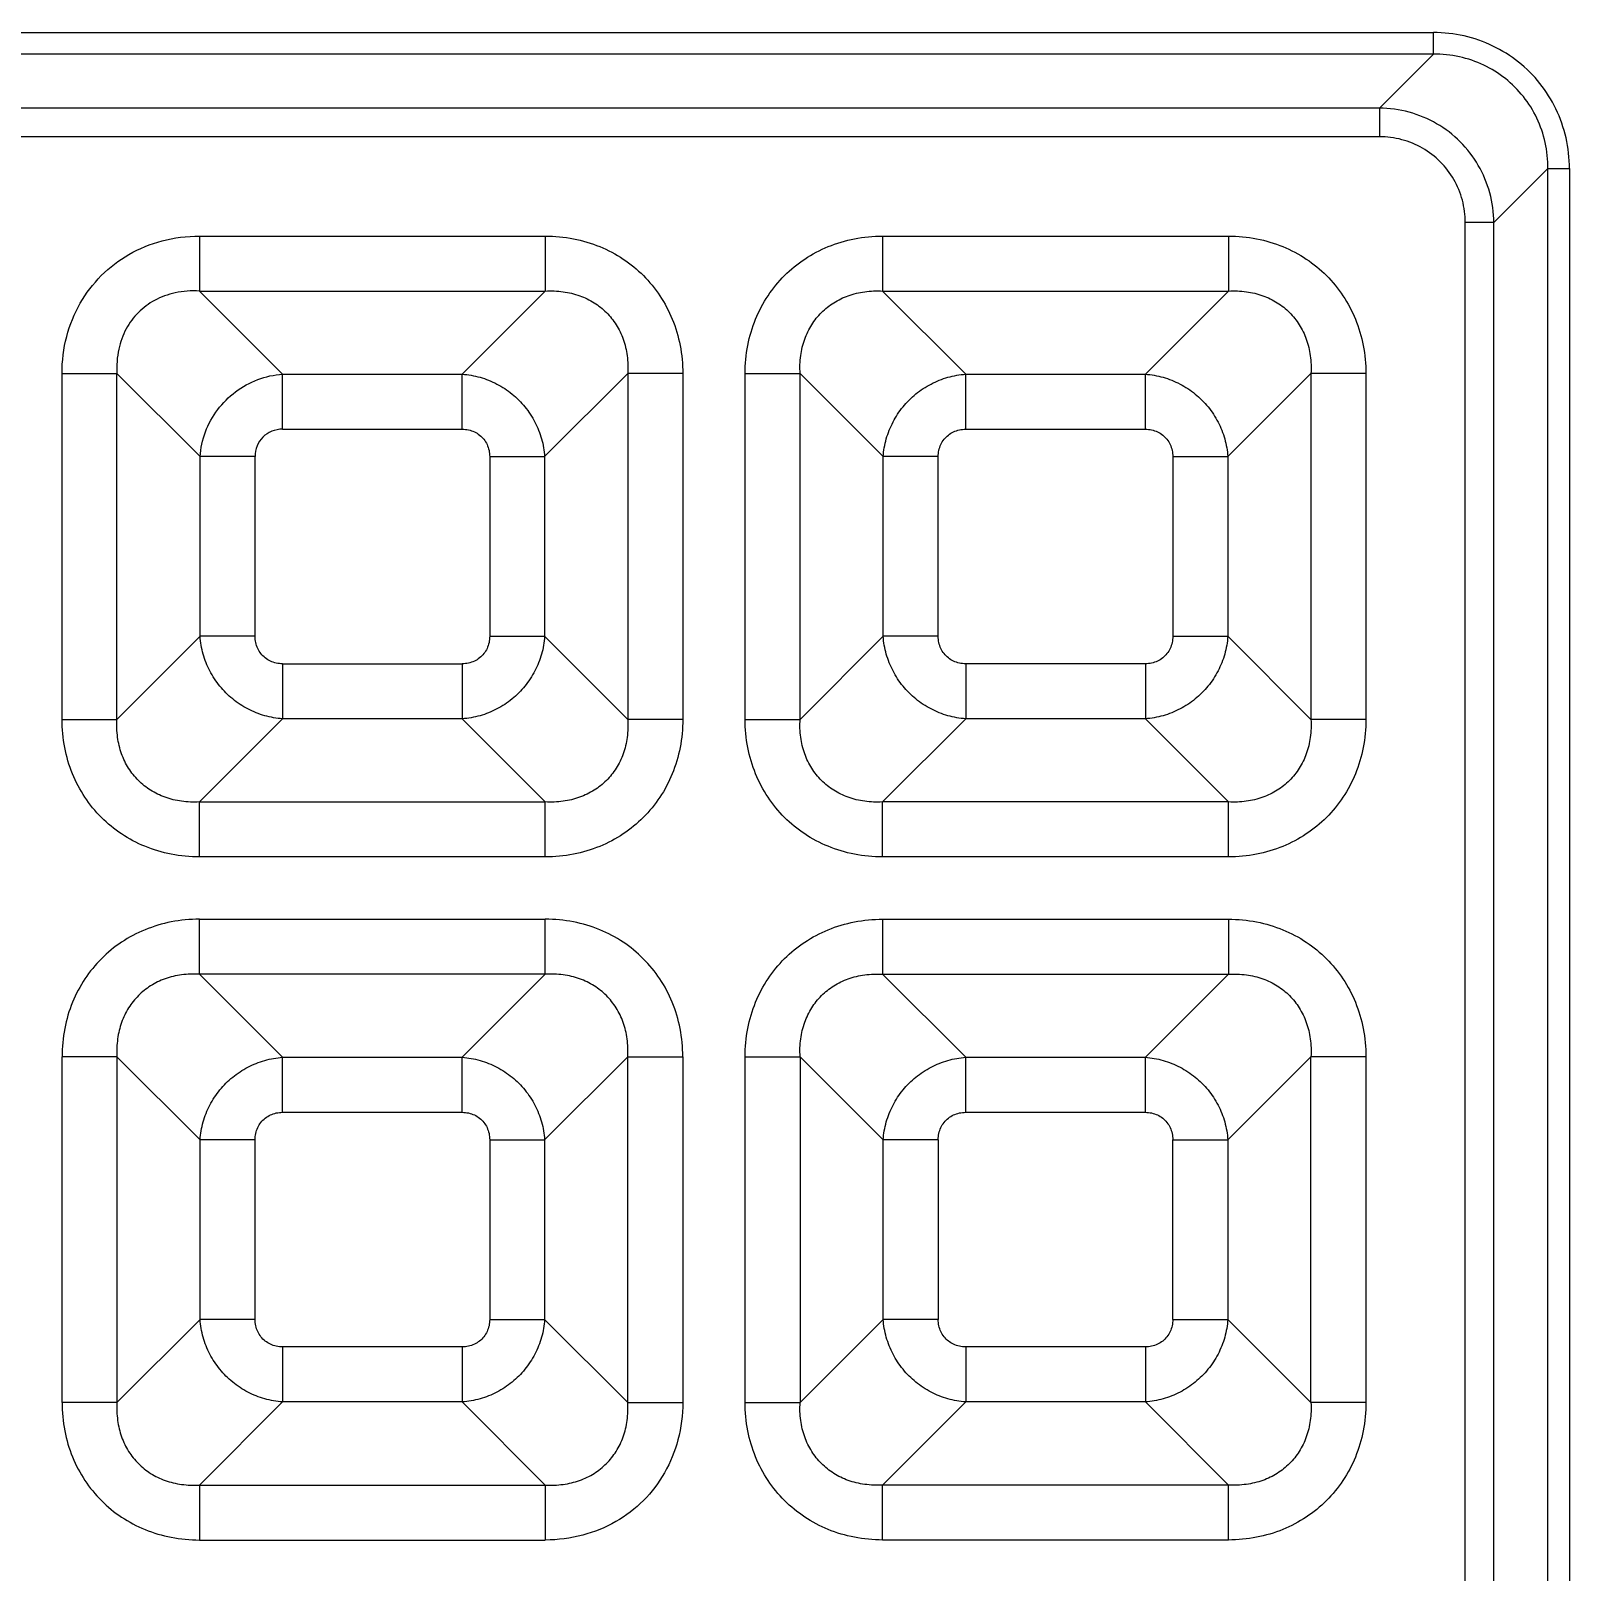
# Model space of a CAD drawing. Header units: millimetres. Extents: x 5536 to 6151, y 463 to 893.
# Drawn here: x 5982.3 to 6035.2, y 592 to 645 of the extents above; entities that cross this region are included whole.
import ezdxf

# ---------------------------------------------------------------- set-up
doc = ezdxf.new("R2010")
doc.units = ezdxf.units.MM
doc.header["$LTSCALE"] = 0.2
doc.layers.get('0').update_dxf_attribs({"lineweight": 18})
doc.layers.add('poumianxian', color=2, linetype='Continuous', lineweight=18)
doc.styles.add('標準', font='', dxfattribs={"width": 0.667})
doc.styles.get('標準').set_extended_font_data('pmingliu')
doc.dimstyles.new('11111111111', dxfattribs={"dimtxt": 4.5, "dimasz": 4.5, "dimexe": 1.25, "dimexo": 0.625, "dimtad": 1, "dimtoh": 1, "dimdsep": 46, "dimtxsty": '標準', "dimblk": '_CAXARROW', "dimcen": 0, "dimdle": 9, "dimclrd": 6, "dimclre": 6, "dimclrt": 2, "dimadec": 0, "dimazin": 0, "dimtfac": 0.707107, "dimtofl": 0, "dimtmove": 2, "dimatfit": 3, "dimfxl": 0, "dimfrac": 2, "dimtolj": 1, "dimarcsym": 0})
doc.dimstyles.new('ISO-25', dxfattribs={"dimtxt": 2.5, "dimasz": 2.5, "dimexe": 1.25, "dimexo": 0.625, "dimtad": 1, "dimdsep": 46, "dimtxsty": 'Standard', "dimblk": '_CAXARROW', "dimcen": 0, "dimdle": 5, "dimclrd": 4, "dimclre": 4, "dimclrt": 3, "dimadec": 0, "dimazin": 0, "dimtfac": 0.707107, "dimtofl": 0, "dimtmove": 2, "dimatfit": 3, "dimfxl": 0, "dimfrac": 2, "dimarcsym": 0})

# ---------------------------------------------------------------- blocks, each defined once
blk = doc.blocks.new('*X6')
at = {"layer": 'poumianxian'}
blk.add_hatch(color=6, dxfattribs=at).paths.add_polyline_path([(6122.675, 711.828), (6123.522, 710.591), (6119.386, 708.667)], flags=0)
at = {"layer": 'poumianxian', "color": 6, "lineweight": -2}
blk.add_line((6139.007, 722.105), (6123.098, 711.21), dxfattribs=at)
at = {"layer": 'poumianxian', "insert": (6131.14, 720.511), "char_height": 4.5, "width": 42.93346, "attachment_point": 5, "rotation": 34.4063, "style": '標準'}
blk.add_mtext('\\T1.004;%%C203.82', dxfattribs=at)
blk = doc.blocks.new('_CAXARROW')
blk.add_hatch(color=0).paths.add_polyline_path([(0, 0), (-1, 0.125), (-1, -0.125)], flags=0)
blk = doc.blocks.new('*X60')
at = {"layer": 'poumianxian'}
for points in [[(5929.783, 640.583), (5931.283, 640.583), (5930.533, 645.083)], [(5929.783, 549.633), (5931.283, 549.633), (5930.533, 545.133)]]:
    blk.add_hatch(color=6, dxfattribs=at).paths.add_polyline_path(points, flags=0)
at = {"layer": 'poumianxian', "color": 6, "lineweight": -2}
for p, q in [((5942.233, 645.083), (5929.283, 645.083)), ((5930.533, 640.583), (5930.533, 549.633)), ((6014.536, 545.133), (5929.283, 545.133))]:
    blk.add_line(p, q, dxfattribs=at)
at = {"layer": 'poumianxian', "color": 2, "insert": (5927.266, 594.637), "char_height": 4.5, "width": 49.69584, "attachment_point": 5, "rotation": 90, "style": '標準'}
blk.add_mtext('\\T1.004;99.95%%P0.5', dxfattribs=at)

msp = doc.modelspace()

# ---------------------------------------------------------------- linework, layer by layer
for p, q in [((5949.511, 644.962), (6030.508, 644.962)), ((6030.508, 644.224), (6030.508, 644.962)), ((6030.508, 644.224), (5950.669, 644.224)), ((6030.508, 644.224), (6028.647, 642.363)), ((6028.647, 642.363), (5952.581, 642.363)), ((6028.647, 642.363), (6028.647, 641.378)), ((6028.647, 641.378), (5953.094, 641.378)), ((6034.447, 640.284), (6032.586, 638.424)), ((6034.447, 560.445), (6034.447, 640.284)), ((6034.447, 640.284), (6035.186, 640.284)), ((6035.186, 640.284), (6035.186, 559.288)), ((6031.601, 562.871), (6031.601, 638.424)), ((6032.586, 638.424), (6031.601, 638.424)), ((6032.586, 562.358), (6032.586, 638.424)), ((5988.057, 637.96), (5988.057, 636.069)), ((5988.057, 637.96), (5999.955, 637.96)), ((5999.955, 637.96), (5999.955, 636.069)), ((6011.557, 637.96), (6011.557, 636.069)), ((6011.557, 637.96), (6023.455, 637.96)), ((6023.455, 637.96), (6023.455, 636.069)), ((5990.916, 633.21), (5988.057, 636.069)), ((5988.057, 636.069), (5999.955, 636.069)), ((5997.097, 633.21), (5999.955, 636.069)), ((6014.416, 633.21), (6011.557, 636.069)), ((6011.557, 636.069), (6023.455, 636.069)), ((6020.597, 633.21), (6023.455, 636.069)), ((5983.33, 621.334), (5983.33, 633.232)), ((5983.33, 633.232), (5985.221, 633.232)), ((5985.221, 621.334), (5985.221, 633.232)), ((5988.079, 630.373), (5985.221, 633.232)), ((5999.933, 630.373), (6002.792, 633.232)), ((6002.792, 633.232), (6002.792, 621.334)), ((6004.683, 633.232), (6002.792, 633.232)), ((6004.683, 633.232), (6004.683, 621.334)), ((6006.83, 621.334), (6006.83, 633.232)), ((6006.83, 633.232), (6008.721, 633.232)), ((6008.721, 621.334), (6008.721, 633.232)), ((6011.579, 630.373), (6008.721, 633.232)), ((6023.433, 630.373), (6026.292, 633.232)), ((6026.292, 633.232), (6026.292, 621.334)), ((6028.183, 633.232), (6026.292, 633.232)), ((6028.183, 633.232), (6028.183, 621.334)), ((5990.916, 631.319), (5990.916, 633.21)), ((5990.916, 633.21), (5997.097, 633.21)), ((5997.097, 631.319), (5997.097, 633.21)), ((6014.416, 631.319), (6014.416, 633.21)), ((6014.416, 633.21), (6020.597, 633.21)), ((6020.597, 631.319), (6020.597, 633.21)), ((5990.916, 631.319), (5997.097, 631.319)), ((6014.416, 631.319), (6020.597, 631.319)), ((5988.079, 624.193), (5988.079, 630.373)), ((5989.97, 630.373), (5988.079, 630.373)), ((5989.97, 624.193), (5989.97, 630.373)), ((5998.042, 630.373), (5998.042, 624.193)), ((5998.042, 630.373), (5999.933, 630.373)), ((5999.933, 630.373), (5999.933, 624.193)), ((6011.579, 624.193), (6011.579, 630.373)), ((6013.47, 630.373), (6011.579, 630.373)), ((6013.47, 624.193), (6013.47, 630.373)), ((6021.542, 630.373), (6021.542, 624.193)), ((6021.542, 630.373), (6023.433, 630.373)), ((6023.433, 630.373), (6023.433, 624.193)), ((5988.079, 624.193), (5985.221, 621.334)), ((5989.97, 624.193), (5988.079, 624.193)), ((5998.042, 624.193), (5999.933, 624.193)), ((5999.933, 624.193), (6002.792, 621.334)), ((6011.579, 624.193), (6008.721, 621.334)), ((6013.47, 624.193), (6011.579, 624.193)), ((6021.542, 624.193), (6023.433, 624.193)), ((6023.433, 624.193), (6026.292, 621.334)), ((5990.916, 623.247), (5990.916, 621.356)), ((5990.916, 623.247), (5997.097, 623.247)), ((5997.097, 623.247), (5997.097, 621.356)), ((6014.416, 623.247), (6014.416, 621.356)), ((6020.597, 623.247), (6014.416, 623.247)), ((6020.597, 623.247), (6020.597, 621.356)), ((5983.33, 621.334), (5985.221, 621.334)), ((5990.916, 621.356), (5988.057, 618.497)), ((5997.097, 621.356), (5990.916, 621.356)), ((5997.097, 621.356), (5999.955, 618.497)), ((6004.683, 621.334), (6002.792, 621.334)), ((6006.83, 621.334), (6008.721, 621.334)), ((6014.416, 621.356), (6011.557, 618.497)), ((6020.597, 621.356), (6014.416, 621.356)), ((6020.597, 621.356), (6023.455, 618.497)), ((6028.183, 621.334), (6026.292, 621.334)), ((5988.057, 616.606), (5988.057, 618.497)), ((5988.057, 618.497), (5999.955, 618.497)), ((5999.955, 616.606), (5999.955, 618.497)), ((6011.557, 616.606), (6011.557, 618.497)), ((6023.455, 618.497), (6011.557, 618.497)), ((6023.455, 616.606), (6023.455, 618.497)), ((5999.955, 616.606), (5988.057, 616.606)), ((6023.455, 616.606), (6011.557, 616.606)), ((5988.057, 612.569), (5988.057, 614.46)), ((5988.057, 614.46), (5999.955, 614.46)), ((5999.955, 612.569), (5999.955, 614.46)), ((6011.557, 614.46), (6023.455, 614.46)), ((6011.557, 614.46), (6011.557, 612.569)), ((6023.455, 614.46), (6023.455, 612.569)), ((5990.916, 609.71), (5988.057, 612.569)), ((5999.955, 612.569), (5988.057, 612.569)), ((5997.097, 609.71), (5999.955, 612.569)), ((6014.416, 609.71), (6011.557, 612.569)), ((6011.557, 612.569), (6023.455, 612.569)), ((6020.597, 609.71), (6023.455, 612.569)), ((5983.33, 597.834), (5983.33, 609.732)), ((5985.221, 609.732), (5983.33, 609.732)), ((5988.079, 606.873), (5985.221, 609.732)), ((5985.221, 609.732), (5985.221, 597.834)), ((5990.916, 607.819), (5990.916, 609.71)), ((5990.916, 609.71), (5997.097, 609.71)), ((5997.097, 607.819), (5997.097, 609.71)), ((6002.792, 609.732), (5999.933, 606.873)), ((6002.792, 597.834), (6002.792, 609.732)), ((6002.792, 609.732), (6004.683, 609.732)), ((6004.683, 609.732), (6004.683, 597.834)), ((6006.83, 597.834), (6006.83, 609.732)), ((6006.83, 609.732), (6008.721, 609.732)), ((6011.579, 606.873), (6008.721, 609.732)), ((6008.721, 609.732), (6008.721, 597.834)), ((6014.416, 609.71), (6020.597, 609.71)), ((6014.416, 607.819), (6014.416, 609.71)), ((6020.597, 607.819), (6020.597, 609.71)), ((6023.433, 606.873), (6026.292, 609.732)), ((6028.183, 609.732), (6026.292, 609.732)), ((6026.292, 597.834), (6026.292, 609.732)), ((6028.183, 609.732), (6028.183, 597.834)), ((5990.916, 607.819), (5997.097, 607.819)), ((6014.416, 607.819), (6020.597, 607.819)), ((5988.079, 600.693), (5988.079, 606.873)), ((5989.97, 606.873), (5988.079, 606.873)), ((5989.97, 600.693), (5989.97, 606.873)), ((5998.042, 606.873), (5999.933, 606.873)), ((5998.042, 606.873), (5998.042, 600.693)), ((5999.933, 606.873), (5999.933, 600.693)), ((6013.47, 606.873), (6011.579, 606.873)), ((6011.579, 600.693), (6011.579, 606.873)), ((6013.47, 606.873), (6013.47, 600.693)), ((6021.542, 606.873), (6023.433, 606.873)), ((6021.542, 600.693), (6021.542, 606.873)), ((6023.433, 606.873), (6023.433, 600.693)), ((5985.221, 597.834), (5988.079, 600.693)), ((5989.97, 600.693), (5988.079, 600.693)), ((5998.042, 600.693), (5999.933, 600.693)), ((5999.933, 600.693), (6002.792, 597.834)), ((6011.579, 600.693), (6008.721, 597.834)), ((6013.47, 600.693), (6011.579, 600.693)), ((6021.542, 600.693), (6023.433, 600.693)), ((6023.433, 600.693), (6026.292, 597.834)), ((5990.916, 599.747), (5990.916, 597.856)), ((5997.097, 599.747), (5990.916, 599.747)), ((5997.097, 599.747), (5997.097, 597.856)), ((6020.597, 599.747), (6014.416, 599.747)), ((6014.416, 599.747), (6014.416, 597.856)), ((6020.597, 599.747), (6020.597, 597.856)), ((5985.221, 597.834), (5983.33, 597.834)), ((5990.916, 597.856), (5988.057, 594.997)), ((5997.097, 597.856), (5990.916, 597.856)), ((5997.097, 597.856), (5999.955, 594.997)), ((6002.792, 597.834), (6004.683, 597.834)), ((6006.83, 597.834), (6008.721, 597.834)), ((6014.416, 597.856), (6011.557, 594.997)), ((6020.597, 597.856), (6014.416, 597.856)), ((6020.597, 597.856), (6023.455, 594.997)), ((6028.183, 597.834), (6026.292, 597.834)), ((5988.057, 594.997), (5999.955, 594.997)), ((5988.057, 594.997), (5988.057, 593.106)), ((5999.955, 594.997), (5999.955, 593.106)), ((6023.455, 594.997), (6011.557, 594.997)), ((6011.557, 593.106), (6011.557, 594.997)), ((6023.455, 593.106), (6023.455, 594.997)), ((5988.057, 593.106), (5999.955, 593.106)), ((6023.455, 593.106), (6011.557, 593.106))]:
    msp.add_line(p, q)
for radius in [86.907, 86.782, 86.133]:
    msp.add_circle((6035.306, 645.083), radius)
for centre, radius, start, end in [((6035.306, 651.083), 101.525, 101.56871, 263.81047), ((6035.306, 651.083), 101.026, 101.59189, 263.81047), ((6035.306, 651.083), 99.942, 101.71935, 249.08959), ((6035.306, 651.083), 99.642, 101.71935, 249.08959), ((6035.306, 651.083), 99.525, 101.73334, 248.88345), ((6035.306, 651.083), 99.026, 101.82936, 248.86382), ((6035.306, 651.083), 101.908, 118.44247, 254.63694), ((6035.306, 645.083), 85.795, 180.08059, 269.91941), ((6035.306, 645.083), 85.155, 180.90297, 269.09703), ((6035.306, 645.083), 83.28, 182.22396, 267.77604), ((6035.306, 645.083), 82.295, 182.58039, 267.41961)]:
    msp.add_arc(centre, radius, start, end)
for points, knots in [([(6035.186, 640.284), (6035.186, 640.639), (6035.107, 641.346), (6034.759, 642.347), (6034.201, 643.238), (6033.459, 643.979), (6032.567, 644.537), (6031.567, 644.884), (6030.861, 644.962), (6030.508, 644.962)], [0, 0, 0, 0, 15246.169447, 30325.518311, 45259.388456, 60154.123318, 75072.785229, 90170.619403, 105367.808868, 105367.808868, 105367.808868, 105367.808868]), ([(6034.447, 640.284), (6034.449, 640.584), (6034.386, 641.182), (6034.095, 642.029), (6033.627, 642.781), (6033.002, 643.405), (6032.25, 643.873), (6031.404, 644.163), (6030.806, 644.225), (6030.508, 644.224)], [0, 0, 0, 0, 15299.860631, 30379.861351, 45280.730469, 60126.924429, 75016.697355, 90118.686055, 105365.023978, 105365.023978, 105365.023978, 105365.023978]), ([(6032.586, 638.424), (6032.583, 638.768), (6032.489, 639.457), (6032.089, 640.415), (6031.459, 641.236), (6030.639, 641.866), (6029.681, 642.266), (6028.991, 642.36), (6028.647, 642.363)], [0, 0, 0, 0, 15290.491807, 30477.778271, 45595.007114, 60712.486575, 75899.896358, 91193.462796, 91193.462796, 91193.462796, 91193.462796]), ([(6031.601, 638.424), (6031.601, 638.683), (6031.535, 639.202), (6031.238, 639.924), (6030.765, 640.542), (6030.148, 641.015), (6029.425, 641.311), (6028.906, 641.378), (6028.647, 641.378)], [0, 0, 0, 0, 15308.733159, 30493.880289, 45597.159605, 60695.939128, 75877.477516, 91190.168237, 91190.168237, 91190.168237, 91190.168237]), ([(5983.33, 633.232), (5983.33, 633.661), (5983.434, 634.505), (5983.903, 635.665), (5984.644, 636.639), (5985.615, 637.381), (5986.777, 637.854), (5987.625, 637.96), (5988.057, 637.96)], [0, 0, 0, 0, 15639.161508, 30633.972345, 45181.003492, 59726.194247, 74698.395533, 90477.390265, 90477.390265, 90477.390265, 90477.390265]), ([(5999.955, 637.96), (6000.28, 637.96), (6000.921, 637.9), (6001.831, 637.63), (6002.647, 637.199), (6003.349, 636.625), (6003.923, 635.922), (6004.354, 635.106), (6004.623, 634.196), (6004.683, 633.556), (6004.683, 633.232)], [0, 0, 0, 0, 15480.573824, 30459.267429, 44928.648418, 59168.918862, 73411.205917, 87883.950921, 102873.242642, 118315.304597, 118315.304597, 118315.304597, 118315.304597]), ([(6006.83, 633.232), (6006.83, 633.557), (6006.89, 634.198), (6007.159, 635.107), (6007.59, 635.923), (6008.165, 636.626), (6008.867, 637.2), (6009.684, 637.631), (6010.593, 637.9), (6011.233, 637.96), (6011.557, 637.96)], [0, 0, 0, 0, 15496.490553, 30490.584868, 44974.842902, 59229.754827, 73486.685439, 87974.310948, 102979.014275, 118436.953362, 118436.953362, 118436.953362, 118436.953362]), ([(6023.455, 637.96), (6023.78, 637.96), (6024.421, 637.9), (6025.331, 637.63), (6026.147, 637.199), (6026.849, 636.625), (6027.423, 635.922), (6027.854, 635.106), (6028.123, 634.196), (6028.183, 633.556), (6028.183, 633.232)], [0, 0, 0, 0, 15544.026114, 30584.114886, 45112.803454, 59411.442391, 73712.106206, 88244.172577, 103294.902905, 118800.259296, 118800.259296, 118800.259296, 118800.259296]), ([(5988.057, 636.069), (5987.778, 636.085), (5987.242, 636.051), (5986.515, 635.789), (5985.932, 635.357), (5985.5, 634.773), (5985.238, 634.047), (5985.204, 633.511), (5985.221, 633.232)], [0, 0, 0, 0, 16600.908096, 31441.833418, 45268.620512, 59096.393436, 73939.199953, 90515.840672, 90515.840672, 90515.840672, 90515.840672]), ([(5999.955, 636.069), (6000.16, 636.081), (6000.563, 636.068), (6001.135, 635.932), (6001.642, 635.688), (6002.071, 635.346), (6002.412, 634.918), (6002.655, 634.411), (6002.792, 633.839), (6002.804, 633.437), (6002.792, 633.232)], [0, 0, 0, 0, 15924.419973, 30984.326986, 45265.183484, 59173.815297, 73080.988469, 87360.989404, 102427.990499, 118318.400048, 118318.400048, 118318.400048, 118318.400048]), ([(6008.721, 633.232), (6008.708, 633.437), (6008.721, 633.84), (6008.857, 634.412), (6009.102, 634.919), (6009.443, 635.347), (6009.872, 635.688), (6010.379, 635.932), (6010.95, 636.068), (6011.353, 636.081), (6011.557, 636.069)], [0, 0, 0, 0, 15946.813336, 31027.89801, 45328.836647, 59257.027166, 73183.756993, 87483.838863, 102572.027593, 118484.782682, 118484.782682, 118484.782682, 118484.782682]), ([(6023.455, 636.069), (6023.66, 636.081), (6024.063, 636.068), (6024.635, 635.932), (6025.142, 635.688), (6025.571, 635.346), (6025.912, 634.918), (6026.155, 634.411), (6026.292, 633.839), (6026.304, 633.437), (6026.292, 633.232)], [0, 0, 0, 0, 15989.690815, 31111.325215, 45450.715934, 59416.356299, 73380.532044, 87719.063694, 102847.821252, 118803.362243, 118803.362243, 118803.362243, 118803.362243]), ([(5988.079, 630.373), (5988.099, 630.663), (5988.225, 631.241), (5988.651, 632.015), (5989.276, 632.639), (5990.049, 633.064), (5990.626, 633.19), (5990.916, 633.21)], [0, 0, 0, 0, 15428.305764, 30891.21894, 46288.75221, 61715.897951, 77128.130994, 77128.130994, 77128.130994, 77128.130994]), ([(5997.097, 633.21), (5997.303, 633.196), (5997.716, 633.124), (5998.299, 632.891), (5998.824, 632.545), (5999.269, 632.1), (5999.615, 631.575), (5999.847, 630.992), (5999.919, 630.58), (5999.933, 630.373)], [0, 0, 0, 0, 14929.345829, 29902.518703, 44901.919292, 59910.276674, 74909.368375, 89882.503656, 104807.128478, 104807.128478, 104807.128478, 104807.128478]), ([(6011.579, 630.373), (6011.593, 630.58), (6011.666, 630.993), (6011.898, 631.576), (6012.244, 632.101), (6012.689, 632.545), (6013.214, 632.891), (6013.797, 633.124), (6014.209, 633.196), (6014.416, 633.21)], [0, 0, 0, 0, 14965.858635, 29975.651502, 45011.73623, 60056.799657, 75092.574741, 90102.329924, 105063.456006, 105063.456006, 105063.456006, 105063.456006]), ([(6020.597, 633.21), (6020.803, 633.196), (6021.216, 633.124), (6021.799, 632.891), (6022.324, 632.545), (6022.769, 632.1), (6023.115, 631.575), (6023.347, 630.992), (6023.419, 630.58), (6023.433, 630.373)], [0, 0, 0, 0, 14990.392442, 30024.791139, 45085.524797, 60155.251872, 75215.675379, 90250.03633, 105235.68846, 105235.68846, 105235.68846, 105235.68846]), ([(5990.916, 631.319), (5990.789, 631.319), (5990.539, 631.273), (5990.224, 631.065), (5990.016, 630.75), (5989.97, 630.5), (5989.97, 630.373)], [0, 0, 0, 0, 16214.947554, 31569.350358, 46909.63449, 63099.373584, 63099.373584, 63099.373584, 63099.373584]), ([(5997.097, 631.319), (5997.169, 631.319), (5997.313, 631.304), (5997.517, 631.235), (5997.698, 631.124), (5997.847, 630.974), (5997.958, 630.794), (5998.027, 630.59), (5998.042, 630.446), (5998.042, 630.373)], [0, 0, 0, 0, 15318.54595, 30307.320984, 45063.19604, 59740.417167, 74503.211272, 89497.723072, 104810.645442, 104810.645442, 104810.645442, 104810.645442]), ([(6013.47, 630.373), (6013.47, 630.446), (6013.485, 630.59), (6013.554, 630.794), (6013.665, 630.974), (6013.815, 631.124), (6013.995, 631.235), (6014.199, 631.304), (6014.343, 631.319), (6014.416, 631.319)], [0, 0, 0, 0, 15361.708119, 30392.716147, 45190.167968, 59908.744241, 74713.134606, 89749.895564, 105105.964259, 105105.964259, 105105.964259, 105105.964259]), ([(6020.597, 631.319), (6020.669, 631.319), (6020.813, 631.304), (6021.017, 631.235), (6021.198, 631.124), (6021.347, 630.974), (6021.458, 630.794), (6021.527, 630.59), (6021.542, 630.446), (6021.542, 630.373)], [0, 0, 0, 0, 15381.182851, 30431.246366, 45247.457585, 59984.693261, 74807.851821, 89863.67556, 105239.211836, 105239.211836, 105239.211836, 105239.211836]), ([(5990.916, 621.356), (5990.709, 621.37), (5990.297, 621.442), (5989.714, 621.675), (5989.189, 622.021), (5988.744, 622.466), (5988.398, 622.991), (5988.166, 623.574), (5988.094, 623.986), (5988.079, 624.193)], [0, 0, 0, 0, 14916.18972, 29876.167865, 44862.350608, 59857.482253, 74843.356383, 89803.296967, 104714.76984, 104714.76984, 104714.76984, 104714.76984]), ([(5990.916, 623.247), (5990.843, 623.247), (5990.699, 623.262), (5990.496, 623.331), (5990.315, 623.442), (5990.166, 623.592), (5990.054, 623.772), (5989.985, 623.976), (5989.97, 624.12), (5989.97, 624.193)], [0, 0, 0, 0, 15307.356815, 30285.18359, 45030.280504, 59696.780939, 74448.791848, 89432.351199, 104734.088542, 104734.088542, 104734.088542, 104734.088542]), ([(5998.042, 624.193), (5998.042, 624.12), (5998.027, 623.976), (5997.958, 623.772), (5997.847, 623.592), (5997.698, 623.442), (5997.517, 623.331), (5997.313, 623.262), (5997.169, 623.247), (5997.097, 623.247)], [0, 0, 0, 0, 15326.832623, 30323.715938, 45087.573286, 59772.734156, 74543.514303, 89546.137481, 104867.343482, 104867.343482, 104867.343482, 104867.343482]), ([(5999.933, 624.193), (5999.919, 623.986), (5999.847, 623.573), (5999.615, 622.991), (5999.268, 622.465), (5998.824, 622.021), (5998.299, 621.675), (5997.716, 621.442), (5997.303, 621.37), (5997.097, 621.356)], [0, 0, 0, 0, 14940.724865, 29925.310179, 44936.143199, 59955.939838, 74966.463734, 89951.011427, 104887.011687, 104887.011687, 104887.011687, 104887.011687]), ([(6014.416, 621.356), (6014.209, 621.37), (6013.797, 621.442), (6013.214, 621.675), (6012.689, 622.021), (6012.244, 622.466), (6011.898, 622.991), (6011.666, 623.574), (6011.594, 623.986), (6011.579, 624.193)], [0, 0, 0, 0, 14977.2442, 29998.456059, 45045.979776, 60102.489025, 75149.702865, 90170.877008, 105143.385055, 105143.385055, 105143.385055, 105143.385055]), ([(6014.416, 623.247), (6014.343, 623.247), (6014.199, 623.262), (6013.996, 623.331), (6013.815, 623.442), (6013.666, 623.592), (6013.554, 623.772), (6013.485, 623.976), (6013.47, 624.12), (6013.47, 624.193)], [0, 0, 0, 0, 15369.999655, 30409.120721, 45214.559518, 59941.080193, 74753.46128, 89798.338381, 105162.695567, 105162.695567, 105162.695567, 105162.695567]), ([(6021.542, 624.193), (6021.542, 624.12), (6021.527, 623.976), (6021.458, 623.772), (6021.347, 623.592), (6021.198, 623.442), (6021.017, 623.331), (6020.813, 623.262), (6020.669, 623.247), (6020.597, 623.247)], [0, 0, 0, 0, 15389.475984, 30447.654103, 45271.853837, 60017.035448, 74848.186276, 89912.127717, 105295.954083, 105295.954083, 105295.954083, 105295.954083]), ([(6023.433, 624.193), (6023.419, 623.986), (6023.347, 623.573), (6023.115, 622.991), (6022.768, 622.465), (6022.324, 622.021), (6021.799, 621.675), (6021.216, 621.442), (6020.803, 621.37), (6020.597, 621.356)], [0, 0, 0, 0, 15001.779776, 30047.599236, 45119.773662, 60200.948337, 75272.812376, 90318.594061, 105315.629925, 105315.629925, 105315.629925, 105315.629925]), ([(5988.057, 616.606), (5987.732, 616.606), (5987.091, 616.666), (5986.182, 616.936), (5985.366, 617.367), (5984.664, 617.941), (5984.089, 618.644), (5983.658, 619.46), (5983.389, 620.37), (5983.33, 621.01), (5983.33, 621.334)], [0, 0, 0, 0, 15455.995428, 30410.907469, 44857.315526, 59074.976796, 73294.651474, 87744.418204, 102709.911535, 118127.456239, 118127.456239, 118127.456239, 118127.456239]), ([(5988.057, 618.497), (5987.852, 618.485), (5987.45, 618.498), (5986.877, 618.634), (5986.371, 618.878), (5985.942, 619.22), (5985.601, 619.648), (5985.357, 620.155), (5985.221, 620.727), (5985.208, 621.129), (5985.221, 621.334)], [0, 0, 0, 0, 15901.411451, 30939.55904, 45199.781733, 59088.317549, 72975.396834, 87234.765198, 102279.99662, 118147.446787, 118147.446787, 118147.446787, 118147.446787]), ([(6004.683, 621.334), (6004.683, 621.009), (6004.623, 620.368), (6004.353, 619.459), (6003.922, 618.643), (6003.348, 617.94), (6002.645, 617.366), (6001.829, 616.935), (6000.92, 616.666), (6000.279, 616.606), (5999.955, 616.606)], [0, 0, 0, 0, 15503.537815, 30504.450919, 44995.295888, 59256.690448, 73520.104612, 88014.318586, 103025.845528, 118490.814345, 118490.814345, 118490.814345, 118490.814345]), ([(6002.792, 621.334), (6002.804, 621.129), (6002.791, 620.726), (6002.655, 620.154), (6002.411, 619.647), (6002.07, 619.219), (6001.641, 618.878), (6001.134, 618.634), (6000.562, 618.498), (6000.16, 618.485), (5999.955, 618.497)], [0, 0, 0, 0, 15944.295121, 31022.998291, 45321.678618, 59247.66969, 73172.2003, 87470.023998, 102555.830102, 118466.072352, 118466.072352, 118466.072352, 118466.072352]), ([(6011.557, 616.606), (6011.232, 616.606), (6010.591, 616.666), (6009.682, 616.936), (6008.866, 617.367), (6008.164, 617.941), (6007.589, 618.644), (6007.158, 619.46), (6006.889, 620.37), (6006.83, 621.01), (6006.83, 621.334)], [0, 0, 0, 0, 15519.463292, 30535.785569, 45041.515762, 59317.559852, 73595.625617, 88104.728275, 103131.675293, 118612.529969, 118612.529969, 118612.529969, 118612.529969]), ([(6011.557, 618.497), (6011.352, 618.485), (6010.95, 618.498), (6010.377, 618.634), (6009.871, 618.878), (6009.442, 619.22), (6009.101, 619.648), (6008.857, 620.155), (6008.721, 620.727), (6008.708, 621.129), (6008.721, 621.334)], [0, 0, 0, 0, 15966.696033, 31066.584004, 45385.353239, 59330.909607, 73275.003464, 87592.914864, 102699.915749, 118632.511068, 118632.511068, 118632.511068, 118632.511068]), ([(6028.183, 621.334), (6028.183, 621.009), (6028.123, 620.368), (6027.853, 619.459), (6027.422, 618.643), (6026.848, 617.94), (6026.145, 617.366), (6025.329, 616.935), (6024.42, 616.666), (6023.779, 616.606), (6023.455, 616.606)], [0, 0, 0, 0, 15567.006695, 30629.331018, 45179.499073, 59499.277387, 73821.083573, 88374.634425, 103447.616037, 118975.895839, 118975.895839, 118975.895839, 118975.895839]), ([(6026.292, 621.334), (6026.304, 621.129), (6026.291, 620.726), (6026.155, 620.154), (6025.911, 619.647), (6025.57, 619.219), (6025.141, 618.878), (6024.634, 618.634), (6024.062, 618.498), (6023.66, 618.485), (6023.455, 618.497)], [0, 0, 0, 0, 16009.580804, 31150.025395, 45507.253252, 59490.265838, 73471.811981, 87828.179703, 102975.75631, 118951.14481, 118951.14481, 118951.14481, 118951.14481]), ([(5988.057, 614.46), (5987.733, 614.46), (5987.092, 614.4), (5986.183, 614.13), (5985.367, 613.699), (5984.664, 613.125), (5984.09, 612.422), (5983.659, 611.606), (5983.389, 610.697), (5983.33, 610.056), (5983.33, 609.732)], [0, 0, 0, 0, 15436.813797, 30404.233037, 44858.95601, 59084.209593, 73310.013996, 87765.378361, 102734.51192, 118163.879819, 118163.879819, 118163.879819, 118163.879819]), ([(6004.683, 609.732), (6004.683, 610.056), (6004.623, 610.697), (6004.354, 611.606), (6003.923, 612.423), (6003.348, 613.125), (6002.646, 613.7), (6001.829, 614.131), (6000.92, 614.4), (6000.279, 614.46), (5999.955, 614.46)], [0, 0, 0, 0, 15487.140377, 30503.355891, 45005.203664, 59276.833936, 73549.016829, 88051.508083, 103069.443506, 118549.113709, 118549.113709, 118549.113709, 118549.113709]), ([(6006.83, 609.732), (6006.83, 610.057), (6006.89, 610.698), (6007.159, 611.607), (6007.59, 612.423), (6008.165, 613.126), (6008.867, 613.7), (6009.684, 614.131), (6010.593, 614.4), (6011.233, 614.46), (6011.557, 614.46)], [0, 0, 0, 0, 15523.275569, 30543.286529, 45052.57998, 59332.130906, 73613.704007, 88126.370752, 103157.009063, 118641.666531, 118641.666531, 118641.666531, 118641.666531]), ([(6023.455, 614.46), (6023.78, 614.46), (6024.421, 614.4), (6025.331, 614.13), (6026.147, 613.699), (6026.849, 613.125), (6027.423, 612.422), (6027.854, 611.606), (6028.123, 610.696), (6028.183, 610.056), (6028.183, 609.732)], [0, 0, 0, 0, 15570.821135, 30636.836234, 45190.569569, 59513.856711, 73839.17222, 88396.289182, 103472.964181, 119005.048934, 119005.048934, 119005.048934, 119005.048934]), ([(5988.057, 612.569), (5987.853, 612.581), (5987.45, 612.568), (5986.878, 612.432), (5986.371, 612.188), (5985.942, 611.847), (5985.601, 611.418), (5985.357, 610.911), (5985.221, 610.339), (5985.208, 609.937), (5985.221, 609.732)], [0, 0, 0, 0, 15889.018199, 30940.421532, 45210.075827, 59107.569809, 73004.71715, 87274.290287, 102326.753276, 118208.839168, 118208.839168, 118208.839168, 118208.839168]), ([(6002.792, 609.732), (6002.804, 609.937), (6002.792, 610.339), (6002.655, 610.911), (6002.411, 611.418), (6002.07, 611.847), (6001.641, 612.188), (6001.134, 612.432), (6000.562, 612.568), (6000.16, 612.581), (5999.955, 612.569)], [0, 0, 0, 0, 15933.613154, 31027.260545, 45336.9648, 59273.464217, 73209.616021, 87519.23889, 102613.948911, 118540.610298, 118540.610298, 118540.610298, 118540.610298]), ([(6008.721, 609.732), (6008.708, 609.937), (6008.721, 610.34), (6008.857, 610.912), (6009.102, 611.419), (6009.443, 611.847), (6009.872, 612.188), (6010.379, 612.432), (6010.95, 612.568), (6011.353, 612.581), (6011.557, 612.569)], [0, 0, 0, 0, 15974.374612, 31081.524302, 45407.179609, 59359.442568, 73310.24231, 87635.039369, 102749.305392, 118689.562894, 118689.562894, 118689.562894, 118689.562894]), ([(6023.455, 612.569), (6023.66, 612.581), (6024.063, 612.568), (6024.635, 612.432), (6025.142, 612.188), (6025.571, 611.846), (6025.912, 611.418), (6026.155, 610.911), (6026.292, 610.339), (6026.304, 609.937), (6026.292, 609.732)], [0, 0, 0, 0, 16017.26282, 31164.972381, 45529.089392, 59518.811568, 73507.066598, 87870.323057, 103025.16806, 119008.222169, 119008.222169, 119008.222169, 119008.222169]), ([(5988.079, 606.873), (5988.093, 607.08), (5988.166, 607.493), (5988.398, 608.076), (5988.744, 608.601), (5989.189, 609.045), (5989.714, 609.391), (5990.297, 609.624), (5990.709, 609.696), (5990.916, 609.71)], [0, 0, 0, 0, 14929.078827, 29901.983912, 44901.116243, 59909.205206, 74908.028655, 89880.896148, 104805.25405, 104805.25405, 104805.25405, 104805.25405]), ([(5997.097, 609.71), (5997.303, 609.696), (5997.716, 609.624), (5998.299, 609.391), (5998.824, 609.045), (5999.269, 608.6), (5999.615, 608.075), (5999.847, 607.492), (5999.919, 607.08), (5999.933, 606.873)], [0, 0, 0, 0, 14953.616337, 29951.130965, 44974.915946, 60007.672281, 75031.147872, 90028.624847, 104977.512499, 104977.512499, 104977.512499, 104977.512499]), ([(6011.579, 606.873), (6011.593, 607.08), (6011.666, 607.493), (6011.898, 608.076), (6012.244, 608.601), (6012.689, 609.045), (6013.214, 609.391), (6013.797, 609.624), (6014.209, 609.696), (6014.416, 609.71)], [0, 0, 0, 0, 14990.144729, 30024.294986, 45084.779768, 60154.25782, 75214.432456, 90248.544967, 105233.949464, 105233.949464, 105233.949464, 105233.949464]), ([(6020.597, 609.71), (6020.803, 609.696), (6021.216, 609.624), (6021.799, 609.391), (6022.324, 609.045), (6022.769, 608.6), (6023.115, 608.075), (6023.347, 607.492), (6023.419, 607.08), (6023.433, 606.873)], [0, 0, 0, 0, 15014.682641, 30073.442844, 45158.58068, 60252.726507, 75337.55369, 90396.276085, 105406.210734, 105406.210734, 105406.210734, 105406.210734]), ([(5989.97, 606.873), (5989.97, 606.946), (5989.985, 607.09), (5990.054, 607.294), (5990.165, 607.474), (5990.315, 607.624), (5990.495, 607.735), (5990.699, 607.804), (5990.843, 607.819), (5990.916, 607.819)], [0, 0, 0, 0, 15323.978034, 30318.068212, 45079.175824, 59761.601616, 74529.630731, 89529.459709, 104847.812169, 104847.812169, 104847.812169, 104847.812169]), ([(5997.097, 607.819), (5997.169, 607.819), (5997.313, 607.804), (5997.517, 607.735), (5997.698, 607.624), (5997.847, 607.474), (5997.958, 607.294), (5998.027, 607.09), (5998.042, 606.946), (5998.042, 606.873)], [0, 0, 0, 0, 15343.457236, 30356.607277, 45136.478593, 59837.568072, 74624.369689, 89643.265825, 104981.090336, 104981.090336, 104981.090336, 104981.090336]), ([(6013.47, 606.873), (6013.47, 606.946), (6013.485, 607.09), (6013.554, 607.294), (6013.665, 607.474), (6013.815, 607.624), (6013.995, 607.735), (6014.199, 607.804), (6014.343, 607.819), (6014.416, 607.819)], [0, 0, 0, 0, 15386.634611, 30442.032525, 45263.495253, 60005.954448, 74834.36698, 89895.527158, 105276.513194, 105276.513194, 105276.513194, 105276.513194]), ([(6020.597, 607.819), (6020.669, 607.819), (6020.813, 607.804), (6021.017, 607.735), (6021.198, 607.624), (6021.347, 607.474), (6021.458, 607.294), (6021.527, 607.09), (6021.542, 606.946), (6021.542, 606.873)], [0, 0, 0, 0, 15406.114304, 30480.57256, 45320.799465, 60081.922818, 74929.108326, 90009.336142, 105409.794719, 105409.794719, 105409.794719, 105409.794719]), ([(5990.916, 597.856), (5990.709, 597.87), (5990.297, 597.942), (5989.714, 598.175), (5989.189, 598.521), (5988.744, 598.966), (5988.398, 599.491), (5988.166, 600.074), (5988.094, 600.486), (5988.079, 600.693)], [0, 0, 0, 0, 14940.535678, 29924.931251, 44935.574192, 59955.180641, 74965.514465, 89949.872414, 104885.683544, 104885.683544, 104885.683544, 104885.683544]), ([(5990.916, 599.747), (5990.843, 599.747), (5990.699, 599.762), (5990.496, 599.831), (5990.315, 599.942), (5990.166, 600.092), (5990.054, 600.272), (5989.985, 600.476), (5989.97, 600.62), (5989.97, 600.693)], [0, 0, 0, 0, 15332.325046, 30334.582546, 45103.730573, 59794.153921, 74570.227221, 89578.226648, 104904.923055, 104904.923055, 104904.923055, 104904.923055]), ([(5999.933, 600.693), (5999.919, 600.486), (5999.847, 600.073), (5999.615, 599.491), (5999.268, 598.965), (5998.824, 598.521), (5998.299, 598.175), (5997.716, 597.942), (5997.303, 597.87), (5997.097, 597.856)], [0, 0, 0, 0, 14965.074844, 29974.081618, 45009.378875, 60053.65436, 75088.64199, 90097.611081, 105057.953618, 105057.953618, 105057.953618, 105057.953618]), ([(5998.042, 600.693), (5998.042, 600.62), (5998.027, 600.476), (5997.958, 600.272), (5997.847, 600.092), (5997.698, 599.942), (5997.517, 599.831), (5997.313, 599.762), (5997.169, 599.747), (5997.097, 599.747)], [0, 0, 0, 0, 15351.805777, 30373.124637, 45161.037841, 59870.126343, 74664.973626, 89692.0417, 105038.211688, 105038.211688, 105038.211688, 105038.211688]), ([(6014.416, 597.856), (6014.209, 597.87), (6013.797, 597.942), (6013.214, 598.175), (6012.689, 598.521), (6012.244, 598.966), (6011.898, 599.491), (6011.666, 600.074), (6011.594, 600.486), (6011.579, 600.693)], [0, 0, 0, 0, 15001.609544, 30047.258275, 45119.261668, 60200.265211, 75271.958223, 90317.569177, 105314.434863, 105314.434863, 105314.434863, 105314.434863]), ([(6014.416, 599.747), (6014.343, 599.747), (6014.199, 599.762), (6013.996, 599.831), (6013.815, 599.942), (6013.666, 600.092), (6013.554, 600.272), (6013.485, 600.476), (6013.47, 600.62), (6013.47, 600.693)], [0, 0, 0, 0, 15394.987823, 30458.559125, 45288.068241, 60038.530932, 74874.993625, 89944.330319, 105333.666501, 105333.666501, 105333.666501, 105333.666501]), ([(6021.542, 600.693), (6021.542, 600.62), (6021.527, 600.476), (6021.458, 600.272), (6021.347, 600.092), (6021.198, 599.942), (6021.017, 599.831), (6020.813, 599.762), (6020.669, 599.747), (6020.597, 599.747)], [0, 0, 0, 0, 15414.469031, 30497.102158, 45345.376911, 60114.505212, 74969.742347, 90058.148156, 105466.958394, 105466.958394, 105466.958394, 105466.958394]), ([(6023.433, 600.693), (6023.419, 600.486), (6023.347, 600.073), (6023.115, 599.491), (6022.768, 598.965), (6022.324, 598.521), (6021.799, 598.175), (6021.216, 597.942), (6020.803, 597.87), (6020.597, 597.856)], [0, 0, 0, 0, 15026.149092, 30096.409407, 45193.0675, 60298.740463, 75395.087666, 90465.310145, 105486.707618, 105486.707618, 105486.707618, 105486.707618]), ([(5983.33, 597.834), (5983.33, 597.51), (5983.389, 596.869), (5983.659, 595.96), (5984.09, 595.143), (5984.664, 594.441), (5985.367, 593.866), (5986.183, 593.435), (5987.093, 593.166), (5987.733, 593.106), (5988.057, 593.106)], [0, 0, 0, 0, 15455.1222, 30440.29313, 44912.159723, 59154.28477, 73396.961294, 87869.47004, 102856.357322, 118304.024792, 118304.024792, 118304.024792, 118304.024792]), ([(5985.221, 597.834), (5985.208, 597.629), (5985.221, 597.227), (5985.357, 596.655), (5985.601, 596.148), (5985.942, 595.719), (5986.371, 595.378), (5986.878, 595.134), (5987.45, 594.998), (5987.853, 594.985), (5988.057, 594.997)], [0, 0, 0, 0, 15906.056829, 30973.60057, 45258.556961, 59170.953956, 73083.003935, 87367.879083, 102436.483616, 118335.600701, 118335.600701, 118335.600701, 118335.600701]), ([(5999.955, 594.997), (6000.16, 594.985), (6000.562, 594.998), (6001.134, 595.134), (6001.642, 595.378), (6002.07, 595.719), (6002.411, 596.148), (6002.655, 596.655), (6002.792, 597.227), (6002.804, 597.629), (6002.792, 597.834)], [0, 0, 0, 0, 15950.664091, 31060.463551, 45385.480959, 59336.894155, 73287.959364, 87612.8953, 102723.758526, 118667.463411, 118667.463411, 118667.463411, 118667.463411]), ([(6004.683, 597.834), (6004.683, 597.405), (6004.578, 596.56), (6004.108, 595.399), (6003.368, 594.426), (6002.396, 593.684), (6001.234, 593.212), (6000.387, 593.106), (5999.955, 593.106)], [0, 0, 0, 0, 15762.771582, 30833.479633, 45482.484741, 60132.71805, 75189.876701, 91046.477074, 91046.477074, 91046.477074, 91046.477074]), ([(6011.557, 593.106), (6011.232, 593.106), (6010.591, 593.166), (6009.682, 593.436), (6008.866, 593.867), (6008.164, 594.441), (6007.589, 595.144), (6007.158, 595.96), (6006.889, 596.87), (6006.83, 597.51), (6006.83, 597.834)], [0, 0, 0, 0, 15546.40708, 30588.799628, 45119.713638, 59420.54278, 73723.397108, 88257.689438, 103310.725172, 118818.456606, 118818.456606, 118818.456606, 118818.456606]), ([(6011.557, 594.997), (6011.352, 594.985), (6010.95, 594.998), (6010.377, 595.134), (6009.871, 595.378), (6009.442, 595.72), (6009.101, 596.148), (6008.857, 596.655), (6008.721, 597.227), (6008.708, 597.629), (6008.721, 597.834)], [0, 0, 0, 0, 15994.399261, 31120.486493, 45464.099699, 59433.85249, 73402.140232, 87744.894114, 102878.106602, 118838.345981, 118838.345981, 118838.345981, 118838.345981]), ([(6028.183, 597.834), (6028.183, 597.509), (6028.123, 596.868), (6027.853, 595.959), (6027.422, 595.143), (6026.848, 594.44), (6026.145, 593.866), (6025.329, 593.435), (6024.42, 593.166), (6023.779, 593.106), (6023.455, 593.106)], [0, 0, 0, 0, 15593.959973, 30682.36375, 45257.724492, 59602.296589, 73948.900068, 88527.649464, 103626.728982, 119181.89501, 119181.89501, 119181.89501, 119181.89501]), ([(6026.292, 597.834), (6026.304, 597.629), (6026.291, 597.226), (6026.155, 596.654), (6025.911, 596.147), (6025.57, 595.719), (6025.141, 595.378), (6024.634, 595.134), (6024.062, 594.998), (6023.66, 594.985), (6023.455, 594.997)], [0, 0, 0, 0, 16037.294351, 31203.947961, 45586.029043, 59593.247064, 73598.996105, 87980.215562, 103154.013535, 119157.056392, 119157.056392, 119157.056392, 119157.056392])]:
    msp.add_open_spline(points, degree=3, knots=knots)

# ---------------------------------------------------------------- dimensions: what is measured, and where the dimension line sits
at = {"layer": 'poumianxian'}
dim = msp.add_diameter_dim_2p(p1=(5951.227, 593.499), p2=(6119.386, 708.667), dimstyle='ISO-25', override={"dimtxt": 4.5, "dimasz": 4.5, "dimpost": '%%C<>', "dimtxsty": '標準', "dimsah": 1, "dimclrd": 6, "dimclre": 6, "dimclrt": 256, "dimtfill": 1, "dimtolj": 1, "dimtzin": 8}, dxfattribs=at)
dim.commit()
dim.dimension.update_dxf_attribs({"geometry": '*X6', "text_midpoint": (6131.14, 720.511), "dimtype": 163})
dim = msp.add_linear_dim(base=(5930.533, 545.133), p1=(5942.858, 645.083), p2=(6015.161, 545.133), angle=90, text='99.95%%P0.5', dimstyle='11111111111', override={"dimsah": 1, "dimtfill": 1}, dxfattribs=at)
dim.commit()
dim.dimension.update_dxf_attribs({"geometry": '*X60', "text_midpoint": (5930.533, 594.637)})

doc.saveas('drawing.dxf')
